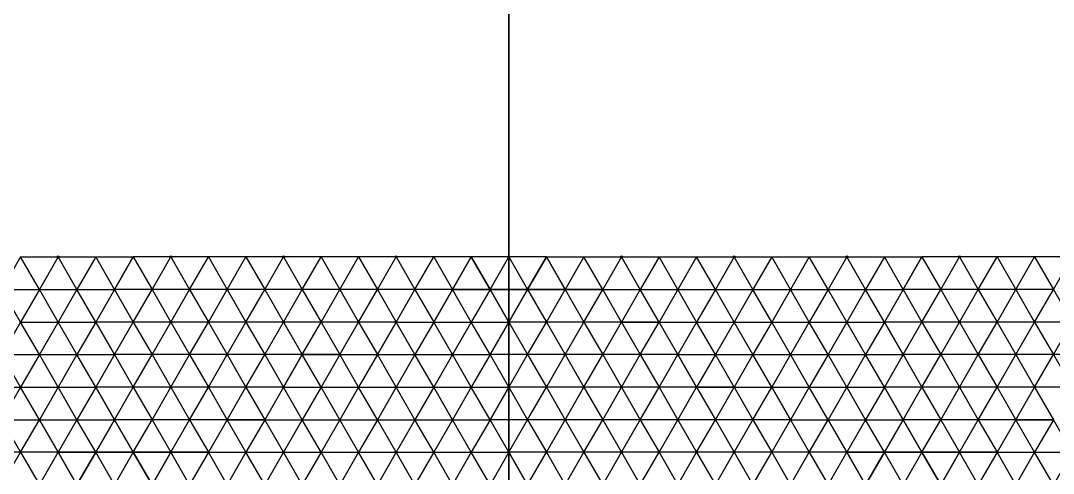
# Model space of a CAD drawing. Header units: inches. Extents: x -9 to 1883, y -44 to 1855.
# Drawn here: x 1163.9 to 1640.2, y 697 to 905.6 of the extents above; entities that cross this region are included whole.
import ezdxf

# ---------------------------------------------------------------- set-up
doc = ezdxf.new("R2010")
doc.units = ezdxf.units.IN
doc.header["$MEASUREMENT"] = 0

msp = doc.modelspace()

# ---------------------------------------------------------------- linework, layer by layer
at = {"color": 1, "lineweight": 35}
msp.add_line((1389.1, -43.31), (1389.1, 1854.97), dxfattribs=at)
for points in [[(1155.27, 781.69), (1172.59, 781.69), (1163.93, 796.69)], [(1181.25, 796.69), (1172.59, 781.69), (1163.93, 796.69)], [(1181.25, 796.69), (1172.59, 781.69), (1189.91, 781.69)], [(1181.25, 796.69), (1198.57, 796.69), (1189.91, 781.69)], [(1207.23, 781.69), (1198.57, 796.69), (1189.91, 781.69)], [(1207.23, 781.69), (1198.57, 796.69), (1215.89, 796.69)], [(1207.23, 781.69), (1215.89, 796.69), (1224.55, 781.69)], [(1233.21, 796.69), (1215.89, 796.69), (1224.55, 781.69)], [(1233.21, 796.69), (1241.87, 781.69), (1224.55, 781.69)], [(1233.21, 796.69), (1241.87, 781.69), (1250.53, 796.69)], [(1259.19, 781.69), (1241.87, 781.69), (1250.53, 796.69)], [(1259.19, 781.69), (1267.85, 796.69), (1250.53, 796.69)], [(1259.19, 781.69), (1267.85, 796.69), (1276.51, 781.69)], [(1285.17, 796.69), (1267.85, 796.69), (1276.51, 781.69)], [(1285.17, 796.69), (1293.83, 781.69), (1276.51, 781.69)], [(1285.17, 796.69), (1293.83, 781.69), (1302.49, 796.69)], [(1311.16, 781.69), (1293.83, 781.69), (1302.49, 796.69)], [(1311.16, 781.69), (1319.82, 796.69), (1302.49, 796.69)], [(1311.16, 781.69), (1319.82, 796.69), (1328.48, 781.69)], [(1337.14, 796.69), (1319.82, 796.69), (1328.48, 781.69)], [(1337.14, 796.69), (1345.8, 781.69), (1328.48, 781.69)], [(1337.14, 796.69), (1345.8, 781.69), (1354.46, 796.69)], [(1363.12, 781.69), (1345.8, 781.69), (1354.46, 796.69)], [(1363.12, 781.69), (1371.78, 796.69), (1354.46, 796.69)], [(1363.12, 781.69), (1371.78, 796.69), (1380.44, 781.69)], [(1363.12, 781.69), (1380.44, 781.69), (1371.78, 796.69)], [(1389.1, 796.69), (1371.78, 796.69), (1380.44, 781.69)], [(1389.1, 796.69), (1397.76, 781.69), (1380.44, 781.69)], [(1389.1, 796.69), (1397.76, 781.69), (1406.42, 796.69)], [(1415.08, 781.69), (1397.76, 781.69), (1406.42, 796.69)], [(1415.08, 781.69), (1406.42, 796.69), (1397.76, 781.69)], [(1415.08, 781.69), (1406.42, 796.69), (1423.74, 796.69)], [(1415.08, 781.69), (1432.4, 781.69), (1423.74, 796.69)], [(1441.06, 796.69), (1432.4, 781.69), (1423.74, 796.69)], [(1441.06, 796.69), (1432.4, 781.69), (1449.72, 781.69)], [(1441.06, 796.69), (1458.38, 796.69), (1449.72, 781.69)], [(1467.04, 781.69), (1458.38, 796.69), (1449.72, 781.69)], [(1467.04, 781.69), (1458.38, 796.69), (1475.7, 796.69)], [(1467.04, 781.69), (1484.36, 781.69), (1475.7, 796.69)], [(1493.02, 796.69), (1484.36, 781.69), (1475.7, 796.69)], [(1493.02, 796.69), (1484.36, 781.69), (1501.68, 781.69)], [(1493.02, 796.69), (1510.34, 796.69), (1501.68, 781.69)], [(1519, 781.69), (1510.34, 796.69), (1501.68, 781.69)], [(1519, 781.69), (1510.34, 796.69), (1527.66, 796.69)], [(1519, 781.69), (1536.32, 781.69), (1527.66, 796.69)], [(1544.98, 796.69), (1536.32, 781.69), (1527.66, 796.69)], [(1544.98, 796.69), (1536.32, 781.69), (1553.64, 781.69)], [(1544.98, 796.69), (1562.3, 796.69), (1553.64, 781.69)], [(1570.96, 781.69), (1562.3, 796.69), (1553.64, 781.69)], [(1570.96, 781.69), (1562.3, 796.69), (1579.62, 796.69)], [(1570.96, 781.69), (1579.62, 796.69), (1588.28, 781.69)], [(1596.94, 796.69), (1579.62, 796.69), (1588.28, 781.69)], [(1596.94, 796.69), (1605.6, 781.69), (1588.28, 781.69)], [(1596.94, 796.69), (1605.6, 781.69), (1614.26, 796.69)], [(1622.92, 781.69), (1605.6, 781.69), (1614.26, 796.69)], [(1622.92, 781.69), (1631.58, 796.69), (1614.26, 796.69)], [(1622.92, 781.69), (1631.58, 796.69), (1640.24, 781.69)], [(1648.91, 796.69), (1631.58, 796.69), (1640.24, 781.69)], [(1155.27, 781.69), (1172.59, 781.69), (1163.93, 766.69)], [(1181.25, 766.69), (1172.59, 781.69), (1163.93, 766.69)], [(1181.25, 766.69), (1172.59, 781.69), (1189.91, 781.69)], [(1181.25, 766.69), (1198.57, 766.69), (1189.91, 781.69)], [(1207.23, 781.69), (1198.57, 766.69), (1189.91, 781.69)], [(1207.23, 781.69), (1215.89, 766.69), (1224.55, 781.69)], [(1233.21, 766.69), (1215.89, 766.69), (1224.55, 781.69)], [(1233.21, 766.69), (1241.87, 781.69), (1224.55, 781.69)], [(1233.21, 766.69), (1241.87, 781.69), (1250.53, 766.69)], [(1259.19, 781.69), (1241.87, 781.69), (1250.53, 766.69)], [(1259.19, 781.69), (1267.85, 766.69), (1250.53, 766.69)], [(1259.19, 781.69), (1267.85, 766.69), (1276.51, 781.69)], [(1285.17, 766.69), (1267.85, 766.69), (1276.51, 781.69)], [(1285.17, 766.69), (1293.83, 781.69), (1276.51, 781.69)], [(1285.17, 766.69), (1293.83, 781.69), (1302.49, 766.69)], [(1311.16, 781.69), (1293.83, 781.69), (1302.49, 766.69)], [(1311.16, 781.69), (1319.82, 766.69), (1302.49, 766.69)], [(1311.16, 781.69), (1319.82, 766.69), (1328.48, 781.69)], [(1337.14, 766.69), (1319.82, 766.69), (1328.48, 781.69)], [(1337.14, 766.69), (1345.8, 781.69), (1328.48, 781.69)], [(1363.12, 781.69), (1345.8, 781.69), (1354.46, 766.69)], [(1363.12, 781.69), (1354.46, 766.69), (1371.78, 766.69)], [(1363.12, 781.69), (1380.44, 781.69), (1371.78, 766.69)], [(1389.1, 766.69), (1380.44, 781.69), (1371.78, 766.69)], [(1389.1, 766.69), (1397.76, 781.69), (1380.44, 781.69)], [(1389.1, 766.69), (1380.44, 781.69), (1397.76, 781.69)], [(1389.1, 766.69), (1397.76, 781.69), (1406.42, 766.69)], [(1415.08, 781.69), (1397.76, 781.69), (1406.42, 766.69)], [(1415.08, 781.69), (1423.74, 766.69), (1406.42, 766.69)], [(1415.08, 781.69), (1423.74, 766.69), (1432.4, 781.69)], [(1441.06, 766.69), (1432.4, 781.69), (1449.72, 781.69)], [(1441.06, 766.69), (1458.38, 766.69), (1449.72, 781.69)], [(1467.04, 781.69), (1458.38, 766.69), (1449.72, 781.69)], [(1467.04, 781.69), (1458.38, 766.69), (1475.7, 766.69)], [(1467.04, 781.69), (1484.36, 781.69), (1475.7, 766.69)], [(1493.02, 766.69), (1484.36, 781.69), (1475.7, 766.69)], [(1493.02, 766.69), (1484.36, 781.69), (1501.68, 781.69)], [(1493.02, 766.69), (1510.34, 766.69), (1501.68, 781.69)], [(1519, 781.69), (1510.34, 766.69), (1501.68, 781.69)], [(1519, 781.69), (1510.34, 766.69), (1527.66, 766.69)], [(1519, 781.69), (1536.32, 781.69), (1527.66, 766.69)], [(1544.98, 766.69), (1536.32, 781.69), (1527.66, 766.69)], [(1544.98, 766.69), (1536.32, 781.69), (1553.64, 781.69)], [(1544.98, 766.69), (1562.3, 766.69), (1553.64, 781.69)], [(1570.96, 781.69), (1562.3, 766.69), (1553.64, 781.69)], [(1570.96, 781.69), (1579.62, 766.69), (1588.28, 781.69)], [(1596.94, 766.69), (1579.62, 766.69), (1588.28, 781.69)], [(1596.94, 766.69), (1605.6, 781.69), (1588.28, 781.69)], [(1596.94, 766.69), (1605.6, 781.69), (1614.26, 766.69)], [(1622.92, 781.69), (1605.6, 781.69), (1614.26, 766.69)], [(1622.92, 781.69), (1631.58, 766.69), (1614.26, 766.69)], [(1622.92, 781.69), (1631.58, 766.69), (1640.24, 781.69)], [(1648.91, 766.69), (1631.58, 766.69), (1640.24, 781.69)], [(1155.27, 751.69), (1172.59, 751.69), (1163.93, 766.69)], [(1181.25, 766.69), (1172.59, 751.69), (1163.93, 766.69)], [(1181.25, 766.69), (1172.59, 751.69), (1189.91, 751.69)], [(1181.25, 766.69), (1198.57, 766.69), (1189.91, 751.69)], [(1207.23, 751.69), (1198.57, 766.69), (1189.91, 751.69)], [(1207.23, 751.69), (1215.89, 766.69), (1198.57, 766.69)], [(1207.23, 751.69), (1215.89, 766.69), (1224.55, 751.69)], [(1233.21, 766.69), (1215.89, 766.69), (1224.55, 751.69)], [(1233.21, 766.69), (1241.87, 751.69), (1224.55, 751.69)], [(1233.21, 766.69), (1241.87, 751.69), (1250.53, 766.69)], [(1259.19, 751.69), (1241.87, 751.69), (1250.53, 766.69)], [(1259.19, 751.69), (1267.85, 766.69), (1250.53, 766.69)], [(1259.19, 751.69), (1267.85, 766.69), (1276.51, 751.69)], [(1285.17, 766.69), (1267.85, 766.69), (1276.51, 751.69)], [(1285.17, 766.69), (1293.83, 751.69), (1276.51, 751.69)], [(1285.17, 766.69), (1293.83, 751.69), (1302.49, 766.69)], [(1311.16, 751.69), (1293.83, 751.69), (1302.49, 766.69)], [(1311.16, 751.69), (1319.82, 766.69), (1302.49, 766.69)], [(1337.14, 766.69), (1319.82, 766.69), (1328.48, 751.69)], [(1337.14, 766.69), (1328.48, 751.69), (1345.8, 751.69)], [(1337.14, 766.69), (1354.46, 766.69), (1345.8, 751.69)], [(1363.12, 751.69), (1354.46, 766.69), (1345.8, 751.69)], [(1363.12, 751.69), (1354.46, 766.69), (1371.78, 766.69)], [(1363.12, 751.69), (1380.44, 751.69), (1371.78, 766.69)], [(1389.1, 766.69), (1380.44, 751.69), (1371.78, 766.69)], [(1389.1, 766.69), (1397.76, 751.69), (1380.44, 751.69)], [(1389.1, 766.69), (1397.76, 751.69), (1406.42, 766.69)], [(1415.08, 751.69), (1397.76, 751.69), (1406.42, 766.69)], [(1415.08, 751.69), (1423.74, 766.69), (1406.42, 766.69)], [(1415.08, 751.69), (1423.74, 766.69), (1432.4, 751.69)], [(1441.06, 766.69), (1423.74, 766.69), (1432.4, 751.69)], [(1441.06, 766.69), (1449.72, 751.69), (1432.4, 751.69)], [(1441.06, 766.69), (1449.72, 751.69), (1458.38, 766.69)], [(1467.04, 751.69), (1458.38, 766.69), (1475.7, 766.69)], [(1467.04, 751.69), (1484.36, 751.69), (1475.7, 766.69)], [(1493.02, 766.69), (1484.36, 751.69), (1475.7, 766.69)], [(1493.02, 766.69), (1484.36, 751.69), (1501.68, 751.69)], [(1493.02, 766.69), (1510.34, 766.69), (1501.68, 751.69)], [(1519, 751.69), (1510.34, 766.69), (1501.68, 751.69)], [(1519, 751.69), (1510.34, 766.69), (1527.66, 766.69)], [(1519, 751.69), (1536.32, 751.69), (1527.66, 766.69)], [(1544.98, 766.69), (1536.32, 751.69), (1527.66, 766.69)], [(1544.98, 766.69), (1536.32, 751.69), (1553.64, 751.69)], [(1544.98, 766.69), (1562.3, 766.69), (1553.64, 751.69)], [(1570.96, 751.69), (1562.3, 766.69), (1553.64, 751.69)], [(1570.96, 751.69), (1579.62, 766.69), (1562.3, 766.69)], [(1570.96, 751.69), (1579.62, 766.69), (1588.28, 751.69)], [(1596.94, 766.69), (1579.62, 766.69), (1588.28, 751.69)], [(1596.94, 766.69), (1605.6, 751.69), (1588.28, 751.69)], [(1596.94, 766.69), (1605.6, 751.69), (1614.26, 766.69)], [(1622.92, 751.69), (1605.6, 751.69), (1614.26, 766.69)], [(1622.92, 751.69), (1631.58, 766.69), (1614.26, 766.69)], [(1622.92, 751.69), (1631.58, 766.69), (1640.24, 751.69)], [(1648.91, 766.69), (1631.58, 766.69), (1640.24, 751.69)], [(1648.91, 766.69), (1657.57, 751.69), (1640.24, 751.69)], [(1155.27, 751.69), (1146.61, 736.69), (1163.93, 736.69)], [(1155.27, 751.69), (1172.59, 751.69), (1163.93, 736.69)], [(1181.25, 736.69), (1172.59, 751.69), (1163.93, 736.69)], [(1181.25, 736.69), (1172.59, 751.69), (1189.91, 751.69)], [(1181.25, 736.69), (1198.57, 736.69), (1189.91, 751.69)], [(1207.23, 751.69), (1198.57, 736.69), (1189.91, 751.69)], [(1207.23, 751.69), (1215.89, 736.69), (1224.55, 751.69)], [(1233.21, 736.69), (1215.89, 736.69), (1224.55, 751.69)], [(1233.21, 736.69), (1241.87, 751.69), (1224.55, 751.69)], [(1233.21, 736.69), (1241.87, 751.69), (1250.53, 736.69)], [(1259.19, 751.69), (1241.87, 751.69), (1250.53, 736.69)], [(1259.19, 751.69), (1267.85, 736.69), (1250.53, 736.69)], [(1259.19, 751.69), (1267.85, 736.69), (1276.51, 751.69)], [(1285.17, 736.69), (1267.85, 736.69), (1276.51, 751.69)], [(1285.17, 736.69), (1293.83, 751.69), (1276.51, 751.69)], [(1285.17, 736.69), (1302.49, 736.69), (1293.83, 751.69)], [(1311.16, 751.69), (1302.49, 736.69), (1293.83, 751.69)], [(1311.16, 751.69), (1302.49, 736.69), (1319.82, 736.69)], [(1311.16, 751.69), (1328.48, 751.69), (1319.82, 736.69)], [(1337.14, 736.69), (1328.48, 751.69), (1319.82, 736.69)], [(1337.14, 736.69), (1328.48, 751.69), (1345.8, 751.69)], [(1337.14, 736.69), (1354.46, 736.69), (1345.8, 751.69)], [(1363.12, 751.69), (1354.46, 736.69), (1345.8, 751.69)], [(1363.12, 751.69), (1354.46, 736.69), (1371.78, 736.69)], [(1363.12, 751.69), (1380.44, 751.69), (1371.78, 736.69)], [(1389.1, 736.69), (1380.44, 751.69), (1371.78, 736.69)], [(1389.1, 736.69), (1397.76, 751.69), (1406.42, 736.69)], [(1415.08, 751.69), (1397.76, 751.69), (1406.42, 736.69)], [(1415.08, 751.69), (1423.74, 736.69), (1406.42, 736.69)], [(1415.08, 751.69), (1423.74, 736.69), (1432.4, 751.69)], [(1441.06, 736.69), (1423.74, 736.69), (1432.4, 751.69)], [(1441.06, 736.69), (1449.72, 751.69), (1432.4, 751.69)], [(1441.06, 736.69), (1449.72, 751.69), (1458.38, 736.69)], [(1467.04, 751.69), (1449.72, 751.69), (1458.38, 736.69)], [(1467.04, 751.69), (1475.7, 736.69), (1458.38, 736.69)], [(1467.04, 751.69), (1484.36, 751.69), (1475.7, 736.69)], [(1493.02, 736.69), (1484.36, 751.69), (1475.7, 736.69)], [(1493.02, 736.69), (1484.36, 751.69), (1501.68, 751.69)], [(1493.02, 736.69), (1510.34, 736.69), (1501.68, 751.69)], [(1519, 751.69), (1510.34, 736.69), (1501.68, 751.69)], [(1519, 751.69), (1510.34, 736.69), (1527.66, 736.69)], [(1519, 751.69), (1536.32, 751.69), (1527.66, 736.69)], [(1544.98, 736.69), (1536.32, 751.69), (1527.66, 736.69)], [(1544.98, 736.69), (1536.32, 751.69), (1553.64, 751.69)], [(1544.98, 736.69), (1562.3, 736.69), (1553.64, 751.69)], [(1570.96, 751.69), (1562.3, 736.69), (1553.64, 751.69)], [(1570.96, 751.69), (1579.62, 736.69), (1588.28, 751.69)], [(1596.94, 736.69), (1579.62, 736.69), (1588.28, 751.69)], [(1596.94, 736.69), (1605.6, 751.69), (1588.28, 751.69)], [(1596.94, 736.69), (1605.6, 751.69), (1614.26, 736.69)], [(1622.92, 751.69), (1605.6, 751.69), (1614.26, 736.69)], [(1622.92, 751.69), (1631.58, 736.69), (1614.26, 736.69)], [(1622.92, 751.69), (1631.58, 736.69), (1640.24, 751.69)], [(1648.91, 736.69), (1631.58, 736.69), (1640.24, 751.69)], [(1648.91, 736.69), (1657.57, 751.69), (1640.24, 751.69)], [(1155.27, 721.69), (1146.61, 736.69), (1163.93, 736.69)], [(1155.27, 721.69), (1172.59, 721.69), (1163.93, 736.69)], [(1181.25, 736.69), (1172.59, 721.69), (1163.93, 736.69)], [(1181.25, 736.69), (1172.59, 721.69), (1189.91, 721.69)], [(1181.25, 736.69), (1198.57, 736.69), (1189.91, 721.69)], [(1207.23, 721.69), (1198.57, 736.69), (1189.91, 721.69)], [(1207.23, 721.69), (1215.89, 736.69), (1198.57, 736.69)], [(1207.23, 721.69), (1215.89, 736.69), (1224.55, 721.69)], [(1233.21, 736.69), (1215.89, 736.69), (1224.55, 721.69)], [(1233.21, 736.69), (1241.87, 721.69), (1224.55, 721.69)], [(1233.21, 736.69), (1241.87, 721.69), (1250.53, 736.69)], [(1259.19, 721.69), (1241.87, 721.69), (1250.53, 736.69)], [(1259.19, 721.69), (1267.85, 736.69), (1250.53, 736.69)], [(1259.19, 721.69), (1267.85, 736.69), (1276.51, 721.69)], [(1285.17, 736.69), (1276.51, 721.69), (1293.83, 721.69)], [(1285.17, 736.69), (1302.49, 736.69), (1293.83, 721.69)], [(1311.16, 721.69), (1302.49, 736.69), (1293.83, 721.69)], [(1311.16, 721.69), (1302.49, 736.69), (1319.82, 736.69)], [(1311.16, 721.69), (1328.48, 721.69), (1319.82, 736.69)], [(1337.14, 736.69), (1328.48, 721.69), (1319.82, 736.69)], [(1337.14, 736.69), (1328.48, 721.69), (1345.8, 721.69)], [(1337.14, 736.69), (1354.46, 736.69), (1345.8, 721.69)], [(1363.12, 721.69), (1354.46, 736.69), (1345.8, 721.69)], [(1363.12, 721.69), (1354.46, 736.69), (1371.78, 736.69)], [(1363.12, 721.69), (1380.44, 721.69), (1371.78, 736.69)], [(1389.1, 736.69), (1380.44, 721.69), (1371.78, 736.69)], [(1389.1, 736.69), (1397.76, 721.69), (1380.44, 721.69)], [(1389.1, 736.69), (1397.76, 721.69), (1406.42, 736.69)], [(1415.08, 721.69), (1397.76, 721.69), (1406.42, 736.69)], [(1415.08, 721.69), (1423.74, 736.69), (1406.42, 736.69)], [(1415.08, 721.69), (1423.74, 736.69), (1432.4, 721.69)], [(1441.06, 736.69), (1423.74, 736.69), (1432.4, 721.69)], [(1441.06, 736.69), (1449.72, 721.69), (1432.4, 721.69)], [(1441.06, 736.69), (1449.72, 721.69), (1458.38, 736.69)], [(1467.04, 721.69), (1449.72, 721.69), (1458.38, 736.69)], [(1467.04, 721.69), (1475.7, 736.69), (1458.38, 736.69)], [(1467.04, 721.69), (1475.7, 736.69), (1484.36, 721.69)], [(1493.02, 736.69), (1475.7, 736.69), (1484.36, 721.69)], [(1493.02, 736.69), (1501.68, 721.69), (1484.36, 721.69)], [(1519, 721.69), (1501.68, 721.69), (1510.34, 736.69)], [(1519, 721.69), (1510.34, 736.69), (1527.66, 736.69)], [(1519, 721.69), (1536.32, 721.69), (1527.66, 736.69)], [(1544.98, 736.69), (1536.32, 721.69), (1527.66, 736.69)], [(1544.98, 736.69), (1536.32, 721.69), (1553.64, 721.69)], [(1544.98, 736.69), (1562.3, 736.69), (1553.64, 721.69)], [(1570.96, 721.69), (1562.3, 736.69), (1553.64, 721.69)], [(1570.96, 721.69), (1579.62, 736.69), (1562.3, 736.69)], [(1570.96, 721.69), (1579.62, 736.69), (1588.28, 721.69)], [(1596.94, 736.69), (1579.62, 736.69), (1588.28, 721.69)], [(1596.94, 736.69), (1605.6, 721.69), (1588.28, 721.69)], [(1596.94, 736.69), (1605.6, 721.69), (1614.26, 736.69)], [(1622.92, 721.69), (1605.6, 721.69), (1614.26, 736.69)], [(1622.92, 721.69), (1631.58, 736.69), (1614.26, 736.69)], [(1622.92, 721.69), (1631.58, 736.69), (1640.24, 721.69)], [(1155.27, 721.69), (1163.93, 706.69), (1146.61, 706.69)], [(1181.25, 706.69), (1163.93, 706.69), (1172.59, 721.69)], [(1181.25, 706.69), (1172.59, 721.69), (1189.91, 721.69)], [(1181.25, 706.69), (1198.57, 706.69), (1189.91, 721.69)], [(1207.23, 721.69), (1198.57, 706.69), (1189.91, 721.69)], [(1207.23, 721.69), (1215.89, 706.69), (1198.57, 706.69)], [(1207.23, 721.69), (1198.57, 706.69), (1215.89, 706.69)], [(1207.23, 721.69), (1215.89, 706.69), (1224.55, 721.69)], [(1233.21, 706.69), (1215.89, 706.69), (1224.55, 721.69)], [(1233.21, 706.69), (1241.87, 721.69), (1224.55, 721.69)], [(1233.21, 706.69), (1241.87, 721.69), (1250.53, 706.69)], [(1259.19, 721.69), (1250.53, 706.69), (1267.85, 706.69)], [(1259.19, 721.69), (1276.51, 721.69), (1267.85, 706.69)], [(1285.17, 706.69), (1276.51, 721.69), (1267.85, 706.69)], [(1285.17, 706.69), (1276.51, 721.69), (1293.83, 721.69)], [(1285.17, 706.69), (1302.49, 706.69), (1293.83, 721.69)], [(1311.16, 721.69), (1302.49, 706.69), (1293.83, 721.69)], [(1311.16, 721.69), (1302.49, 706.69), (1319.82, 706.69)], [(1311.16, 721.69), (1328.48, 721.69), (1319.82, 706.69)], [(1337.14, 706.69), (1328.48, 721.69), (1319.82, 706.69)], [(1337.14, 706.69), (1328.48, 721.69), (1345.8, 721.69)], [(1337.14, 706.69), (1354.46, 706.69), (1345.8, 721.69)], [(1363.12, 721.69), (1354.46, 706.69), (1345.8, 721.69)], [(1363.12, 721.69), (1354.46, 706.69), (1371.78, 706.69)], [(1363.12, 721.69), (1380.44, 721.69), (1371.78, 706.69)], [(1389.1, 706.69), (1380.44, 721.69), (1371.78, 706.69)], [(1389.1, 706.69), (1397.76, 721.69), (1406.42, 706.69)], [(1415.08, 721.69), (1397.76, 721.69), (1406.42, 706.69)], [(1415.08, 721.69), (1423.74, 706.69), (1406.42, 706.69)], [(1415.08, 721.69), (1423.74, 706.69), (1432.4, 721.69)], [(1441.06, 706.69), (1423.74, 706.69), (1432.4, 721.69)], [(1441.06, 706.69), (1449.72, 721.69), (1432.4, 721.69)], [(1441.06, 706.69), (1449.72, 721.69), (1458.38, 706.69)], [(1467.04, 721.69), (1449.72, 721.69), (1458.38, 706.69)], [(1467.04, 721.69), (1475.7, 706.69), (1458.38, 706.69)], [(1467.04, 721.69), (1475.7, 706.69), (1484.36, 721.69)], [(1493.02, 706.69), (1475.7, 706.69), (1484.36, 721.69)], [(1493.02, 706.69), (1501.68, 721.69), (1484.36, 721.69)], [(1493.02, 706.69), (1501.68, 721.69), (1510.34, 706.69)], [(1519, 721.69), (1501.68, 721.69), (1510.34, 706.69)], [(1519, 721.69), (1527.66, 706.69), (1510.34, 706.69)], [(1544.98, 706.69), (1527.66, 706.69), (1536.32, 721.69)], [(1544.98, 706.69), (1536.32, 721.69), (1553.64, 721.69)], [(1544.98, 706.69), (1562.3, 706.69), (1553.64, 721.69)], [(1570.96, 721.69), (1562.3, 706.69), (1553.64, 721.69)], [(1570.96, 721.69), (1579.62, 706.69), (1562.3, 706.69)], [(1570.96, 721.69), (1562.3, 706.69), (1579.62, 706.69)], [(1570.96, 721.69), (1579.62, 706.69), (1588.28, 721.69)], [(1596.94, 706.69), (1579.62, 706.69), (1588.28, 721.69)], [(1596.94, 706.69), (1605.6, 721.69), (1588.28, 721.69)], [(1596.94, 706.69), (1605.6, 721.69), (1614.26, 706.69)], [(1622.92, 721.69), (1614.26, 706.69), (1631.58, 706.69)], [(1622.92, 721.69), (1640.24, 721.69), (1631.58, 706.69)], [(1648.91, 706.69), (1640.24, 721.69), (1631.58, 706.69)], [(1155.27, 691.69), (1163.93, 706.69), (1146.61, 706.69)], [(1155.27, 691.69), (1163.93, 706.69), (1172.59, 691.69)], [(1181.25, 706.69), (1163.93, 706.69), (1172.59, 691.69)], [(1181.25, 706.69), (1189.91, 691.69), (1172.59, 691.69)], [(1181.25, 706.69), (1189.91, 691.69), (1198.57, 706.69)], [(1181.25, 706.69), (1198.57, 706.69), (1189.91, 691.69)], [(1207.23, 691.69), (1198.57, 706.69), (1189.91, 691.69)], [(1207.23, 691.69), (1198.57, 706.69), (1215.89, 706.69)], [(1207.23, 691.69), (1224.55, 691.69), (1215.89, 706.69)], [(1233.21, 706.69), (1215.89, 706.69), (1224.55, 691.69)], [(1233.21, 706.69), (1224.55, 691.69), (1215.89, 706.69)], [(1233.21, 706.69), (1224.55, 691.69), (1241.87, 691.69)], [(1233.21, 706.69), (1250.53, 706.69), (1241.87, 691.69)], [(1259.19, 691.69), (1250.53, 706.69), (1241.87, 691.69)], [(1259.19, 691.69), (1250.53, 706.69), (1267.85, 706.69)], [(1259.19, 691.69), (1276.51, 691.69), (1267.85, 706.69)], [(1285.17, 706.69), (1276.51, 691.69), (1267.85, 706.69)], [(1285.17, 706.69), (1276.51, 691.69), (1293.83, 691.69)], [(1285.17, 706.69), (1302.49, 706.69), (1293.83, 691.69)], [(1311.16, 691.69), (1302.49, 706.69), (1293.83, 691.69)], [(1311.16, 691.69), (1302.49, 706.69), (1319.82, 706.69)], [(1311.16, 691.69), (1328.48, 691.69), (1319.82, 706.69)], [(1337.14, 706.69), (1328.48, 691.69), (1319.82, 706.69)], [(1337.14, 706.69), (1328.48, 691.69), (1345.8, 691.69)], [(1337.14, 706.69), (1354.46, 706.69), (1345.8, 691.69)], [(1363.12, 691.69), (1354.46, 706.69), (1345.8, 691.69)], [(1363.12, 691.69), (1354.46, 706.69), (1371.78, 706.69)], [(1363.12, 691.69), (1380.44, 691.69), (1371.78, 706.69)], [(1389.1, 706.69), (1380.44, 691.69), (1371.78, 706.69)], [(1389.1, 706.69), (1380.44, 691.69), (1397.76, 691.69)], [(1389.1, 706.69), (1397.76, 691.69), (1406.42, 706.69)], [(1415.08, 691.69), (1397.76, 691.69), (1406.42, 706.69)], [(1415.08, 691.69), (1423.74, 706.69), (1406.42, 706.69)], [(1415.08, 691.69), (1423.74, 706.69), (1432.4, 691.69)], [(1441.06, 706.69), (1423.74, 706.69), (1432.4, 691.69)], [(1441.06, 706.69), (1449.72, 691.69), (1432.4, 691.69)], [(1441.06, 706.69), (1449.72, 691.69), (1458.38, 706.69)], [(1467.04, 691.69), (1449.72, 691.69), (1458.38, 706.69)], [(1467.04, 691.69), (1475.7, 706.69), (1458.38, 706.69)], [(1467.04, 691.69), (1475.7, 706.69), (1484.36, 691.69)], [(1493.02, 706.69), (1475.7, 706.69), (1484.36, 691.69)], [(1493.02, 706.69), (1501.68, 691.69), (1484.36, 691.69)], [(1493.02, 706.69), (1501.68, 691.69), (1510.34, 706.69)], [(1519, 691.69), (1501.68, 691.69), (1510.34, 706.69)], [(1519, 691.69), (1527.66, 706.69), (1510.34, 706.69)], [(1519, 691.69), (1527.66, 706.69), (1536.32, 691.69)], [(1544.98, 706.69), (1527.66, 706.69), (1536.32, 691.69)], [(1544.98, 706.69), (1553.64, 691.69), (1536.32, 691.69)], [(1544.98, 706.69), (1553.64, 691.69), (1562.3, 706.69)], [(1544.98, 706.69), (1562.3, 706.69), (1553.64, 691.69)], [(1570.96, 691.69), (1562.3, 706.69), (1553.64, 691.69)], [(1570.96, 691.69), (1562.3, 706.69), (1579.62, 706.69)], [(1570.96, 691.69), (1588.28, 691.69), (1579.62, 706.69)], [(1596.94, 706.69), (1579.62, 706.69), (1588.28, 691.69)], [(1596.94, 706.69), (1588.28, 691.69), (1579.62, 706.69)], [(1596.94, 706.69), (1588.28, 691.69), (1605.6, 691.69)], [(1596.94, 706.69), (1614.26, 706.69), (1605.6, 691.69)], [(1622.92, 691.69), (1614.26, 706.69), (1605.6, 691.69)], [(1622.92, 691.69), (1614.26, 706.69), (1631.58, 706.69)], [(1622.92, 691.69), (1640.24, 691.69), (1631.58, 706.69)], [(1648.91, 706.69), (1640.24, 691.69), (1631.58, 706.69)]]:
    msp.add_lwpolyline(points, close=True)
at = {"color": 240, "true_color": 0xed1f24}
for centre in [(1181.25, 796.69), (1181.25, 796.69), (1181.25, 796.69), (1233.21, 796.69), (1233.21, 796.69), (1233.21, 796.69), (1285.17, 796.69), (1285.17, 796.69), (1285.17, 796.69), (1337.14, 796.69), (1337.14, 796.69), (1337.14, 796.69), (1389.1, 796.69), (1389.1, 796.69), (1389.1, 796.69), (1441.06, 796.69), (1441.06, 796.69), (1441.06, 796.69), (1493.02, 796.69), (1493.02, 796.69), (1493.02, 796.69), (1544.98, 796.69), (1544.98, 796.69), (1544.98, 796.69), (1596.94, 796.69), (1596.94, 796.69), (1596.94, 796.69), (1207.23, 781.69), (1207.23, 781.69), (1207.23, 781.69), (1207.23, 781.69), (1207.23, 781.69), (1259.19, 781.69), (1259.19, 781.69), (1259.19, 781.69), (1259.19, 781.69), (1259.19, 781.69), (1259.19, 781.69), (1311.16, 781.69), (1311.16, 781.69), (1311.16, 781.69), (1311.16, 781.69), (1311.16, 781.69), (1311.16, 781.69), (1363.12, 781.69), (1363.12, 781.69), (1363.12, 781.69), (1363.12, 781.69), (1363.12, 781.69), (1363.12, 781.69), (1363.12, 781.69), (1415.08, 781.69), (1415.08, 781.69), (1415.08, 781.69), (1415.08, 781.69), (1415.08, 781.69), (1415.08, 781.69), (1415.08, 781.69), (1467.04, 781.69), (1467.04, 781.69), (1467.04, 781.69), (1467.04, 781.69), (1467.04, 781.69), (1467.04, 781.69), (1519, 781.69), (1519, 781.69), (1519, 781.69), (1519, 781.69), (1519, 781.69), (1519, 781.69), (1570.96, 781.69), (1570.96, 781.69), (1570.96, 781.69), (1570.96, 781.69), (1570.96, 781.69), (1622.92, 781.69), (1622.92, 781.69), (1622.92, 781.69), (1622.92, 781.69), (1622.92, 781.69), (1622.92, 781.69), (1181.25, 766.69), (1181.25, 766.69), (1181.25, 766.69), (1181.25, 766.69), (1181.25, 766.69), (1181.25, 766.69), (1233.21, 766.69), (1233.21, 766.69), (1233.21, 766.69), (1233.21, 766.69), (1233.21, 766.69), (1233.21, 766.69), (1285.17, 766.69), (1285.17, 766.69), (1285.17, 766.69), (1285.17, 766.69), (1285.17, 766.69), (1285.17, 766.69), (1337.14, 766.69), (1337.14, 766.69), (1337.14, 766.69), (1337.14, 766.69), (1337.14, 766.69), (1389.1, 766.69), (1389.1, 766.69), (1389.1, 766.69), (1389.1, 766.69), (1389.1, 766.69), (1389.1, 766.69), (1389.1, 766.69), (1441.06, 766.69), (1441.06, 766.69), (1441.06, 766.69), (1441.06, 766.69), (1441.06, 766.69), (1493.02, 766.69), (1493.02, 766.69), (1493.02, 766.69), (1493.02, 766.69), (1493.02, 766.69), (1493.02, 766.69), (1544.98, 766.69), (1544.98, 766.69), (1544.98, 766.69), (1544.98, 766.69), (1544.98, 766.69), (1544.98, 766.69), (1596.94, 766.69), (1596.94, 766.69), (1596.94, 766.69), (1596.94, 766.69), (1596.94, 766.69), (1596.94, 766.69), (1207.23, 751.69), (1207.23, 751.69), (1207.23, 751.69), (1207.23, 751.69), (1207.23, 751.69), (1259.19, 751.69), (1259.19, 751.69), (1259.19, 751.69), (1259.19, 751.69), (1259.19, 751.69), (1259.19, 751.69), (1311.16, 751.69), (1311.16, 751.69), (1311.16, 751.69), (1311.16, 751.69), (1311.16, 751.69), (1363.12, 751.69), (1363.12, 751.69), (1363.12, 751.69), (1363.12, 751.69), (1363.12, 751.69), (1363.12, 751.69), (1415.08, 751.69), (1415.08, 751.69), (1415.08, 751.69), (1415.08, 751.69), (1415.08, 751.69), (1415.08, 751.69), (1467.04, 751.69), (1467.04, 751.69), (1467.04, 751.69), (1467.04, 751.69), (1467.04, 751.69), (1519, 751.69), (1519, 751.69), (1519, 751.69), (1519, 751.69), (1519, 751.69), (1519, 751.69), (1570.96, 751.69), (1570.96, 751.69), (1570.96, 751.69), (1570.96, 751.69), (1570.96, 751.69), (1622.92, 751.69), (1622.92, 751.69), (1622.92, 751.69), (1622.92, 751.69), (1622.92, 751.69), (1622.92, 751.69), (1181.25, 736.69), (1181.25, 736.69), (1181.25, 736.69), (1181.25, 736.69), (1181.25, 736.69), (1181.25, 736.69), (1233.21, 736.69), (1233.21, 736.69), (1233.21, 736.69), (1233.21, 736.69), (1233.21, 736.69), (1233.21, 736.69), (1285.17, 736.69), (1285.17, 736.69), (1285.17, 736.69), (1285.17, 736.69), (1285.17, 736.69), (1337.14, 736.69), (1337.14, 736.69), (1337.14, 736.69), (1337.14, 736.69), (1337.14, 736.69), (1337.14, 736.69), (1389.1, 736.69), (1389.1, 736.69), (1389.1, 736.69), (1389.1, 736.69), (1389.1, 736.69), (1441.06, 736.69), (1441.06, 736.69), (1441.06, 736.69), (1441.06, 736.69), (1441.06, 736.69), (1441.06, 736.69), (1493.02, 736.69), (1493.02, 736.69), (1493.02, 736.69), (1493.02, 736.69), (1493.02, 736.69), (1544.98, 736.69), (1544.98, 736.69), (1544.98, 736.69), (1544.98, 736.69), (1544.98, 736.69), (1544.98, 736.69), (1596.94, 736.69), (1596.94, 736.69), (1596.94, 736.69), (1596.94, 736.69), (1596.94, 736.69), (1596.94, 736.69), (1207.23, 721.69), (1207.23, 721.69), (1207.23, 721.69), (1207.23, 721.69), (1207.23, 721.69), (1207.23, 721.69), (1207.23, 721.69), (1259.19, 721.69), (1259.19, 721.69), (1259.19, 721.69), (1259.19, 721.69), (1259.19, 721.69), (1311.16, 721.69), (1311.16, 721.69), (1311.16, 721.69), (1311.16, 721.69), (1311.16, 721.69), (1311.16, 721.69), (1363.12, 721.69), (1363.12, 721.69), (1363.12, 721.69), (1363.12, 721.69), (1363.12, 721.69), (1363.12, 721.69), (1415.08, 721.69), (1415.08, 721.69), (1415.08, 721.69), (1415.08, 721.69), (1415.08, 721.69), (1415.08, 721.69), (1467.04, 721.69), (1467.04, 721.69), (1467.04, 721.69), (1467.04, 721.69), (1467.04, 721.69), (1467.04, 721.69), (1519, 721.69), (1519, 721.69), (1519, 721.69), (1519, 721.69), (1519, 721.69), (1570.96, 721.69), (1570.96, 721.69), (1570.96, 721.69), (1570.96, 721.69), (1570.96, 721.69), (1570.96, 721.69), (1570.96, 721.69), (1622.92, 721.69), (1622.92, 721.69), (1622.92, 721.69), (1622.92, 721.69), (1622.92, 721.69), (1181.25, 706.69), (1181.25, 706.69), (1181.25, 706.69), (1181.25, 706.69), (1181.25, 706.69), (1181.25, 706.69), (1181.25, 706.69), (1233.21, 706.69), (1233.21, 706.69), (1233.21, 706.69), (1233.21, 706.69), (1233.21, 706.69), (1233.21, 706.69), (1233.21, 706.69), (1285.17, 706.69), (1285.17, 706.69), (1285.17, 706.69), (1285.17, 706.69), (1285.17, 706.69), (1285.17, 706.69), (1337.14, 706.69), (1337.14, 706.69), (1337.14, 706.69), (1337.14, 706.69), (1337.14, 706.69), (1337.14, 706.69), (1389.1, 706.69), (1389.1, 706.69), (1389.1, 706.69), (1389.1, 706.69), (1389.1, 706.69), (1441.06, 706.69), (1441.06, 706.69), (1441.06, 706.69), (1441.06, 706.69), (1441.06, 706.69), (1441.06, 706.69), (1493.02, 706.69), (1493.02, 706.69), (1493.02, 706.69), (1493.02, 706.69), (1493.02, 706.69), (1493.02, 706.69), (1544.98, 706.69), (1544.98, 706.69), (1544.98, 706.69), (1544.98, 706.69), (1544.98, 706.69), (1544.98, 706.69), (1544.98, 706.69), (1596.94, 706.69), (1596.94, 706.69), (1596.94, 706.69), (1596.94, 706.69), (1596.94, 706.69), (1596.94, 706.69), (1596.94, 706.69)]:
    msp.add_circle(centre, 0.5, dxfattribs=at)

doc.saveas('drawing.dxf')
